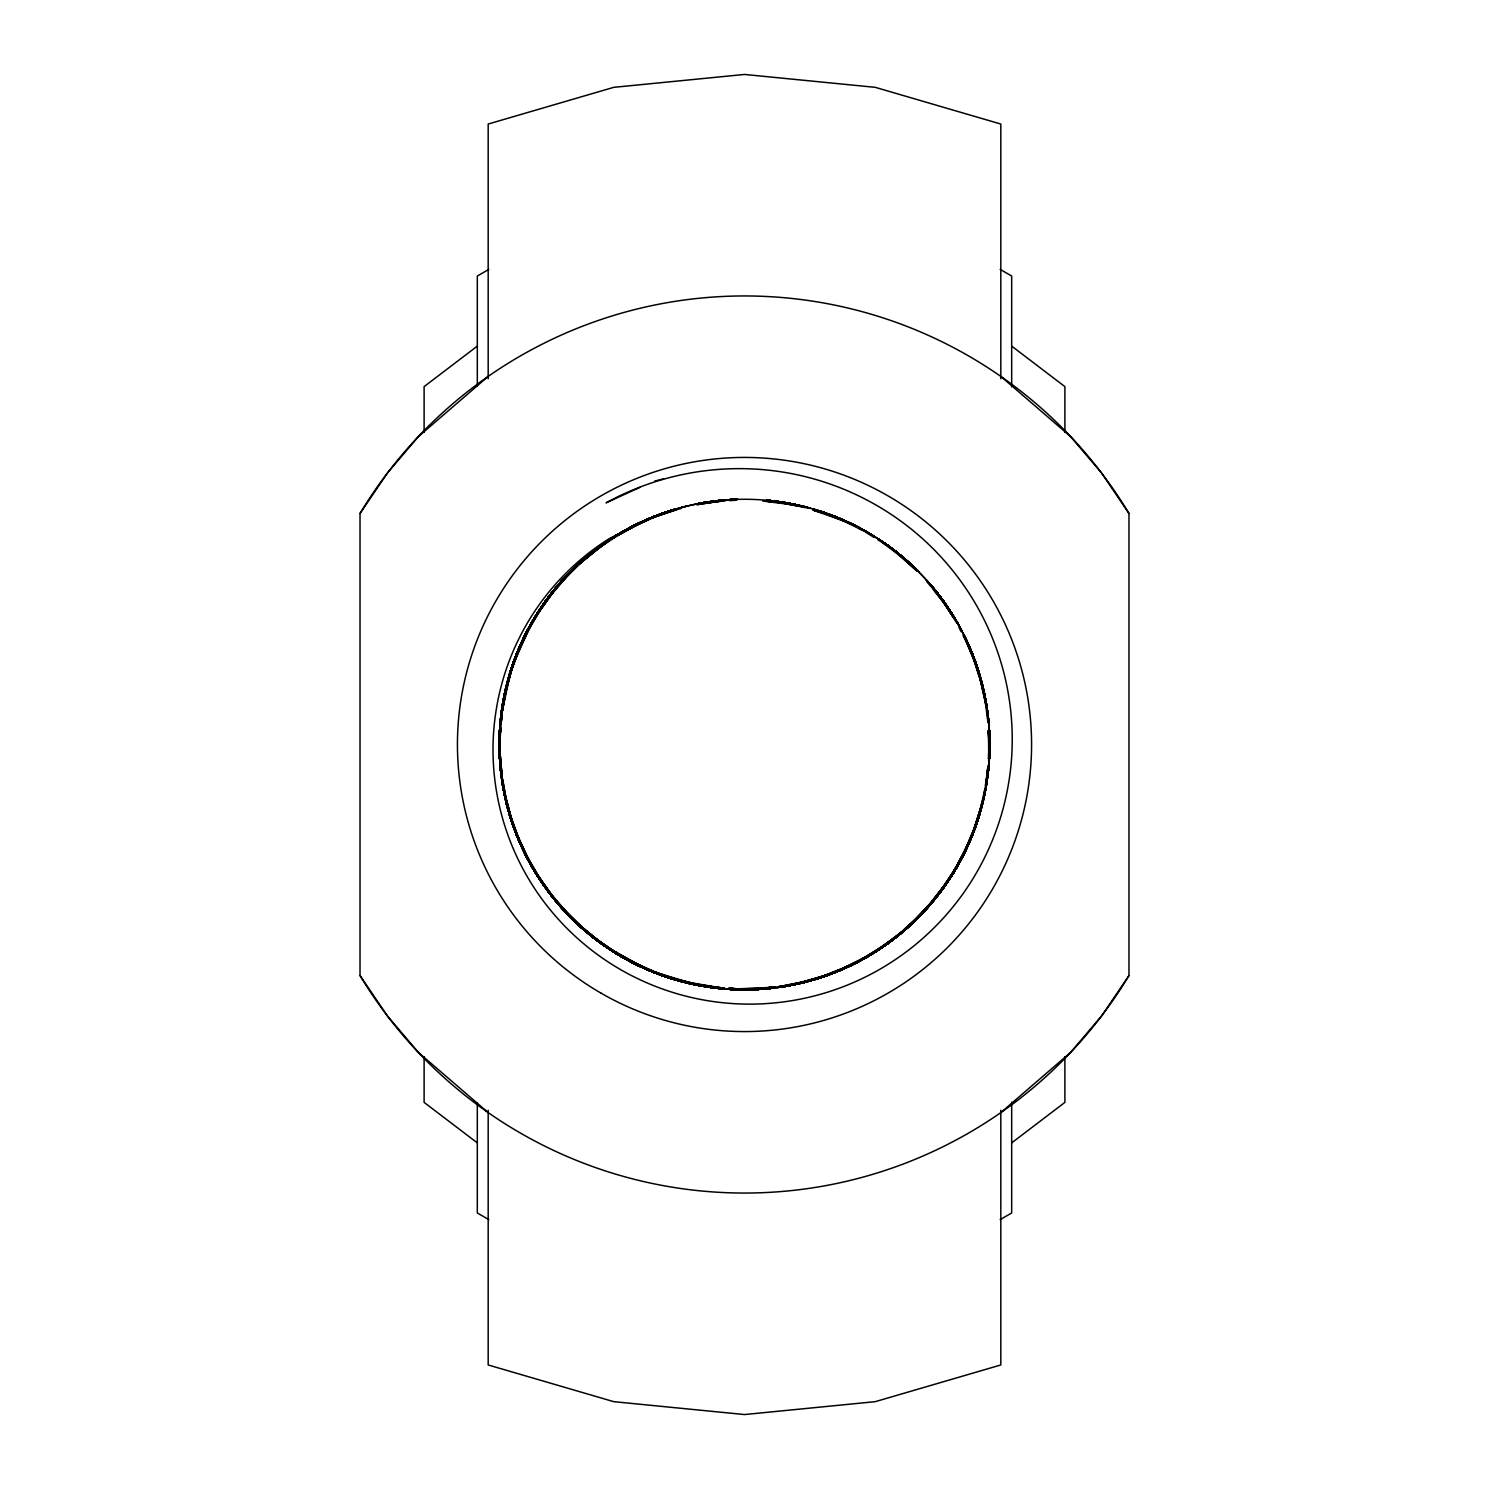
<?xml version="1.0" encoding="UTF-8"?>
<svg xmlns="http://www.w3.org/2000/svg" width="1489" height="1489" viewBox="0 0 1489 1489"><rect width="100%" height="100%" fill="white"/><g stroke="black" fill="none" stroke-linecap="round" stroke-linejoin="round"><path stroke-width="1.5" d="M500.211 763.634L500.267 729.368M500.211 763.448L500.285 728.921L500.174 763.094M987.635 774.969L987.933 768.231M988.361 759.018L989.385 736.329A245.499 245.35 5.4 0 1 989.18 760.749A245.499 245.35 2.4 0 0 989.329 730.578A245.499 245.35 0.9 0 1 989.478 755.612A245.499 245.35 21.5 0 1 989.217 760.153A245.499 245.35 -7.6 0 0 989.552 753.341M499.559 751.405L500.676 728.195L499.485 742.118M501.011 721.234L501.458 711.947M502.072 712.003L501.067 723.58L503.17 700.947M502.463 707.368L502.854 702.752A245.499 245.35 7.8 0 0 500.174 723.524A245.499 245.35 18 0 1 503.468 699.346M500.695 728.382L499.485 742.006L500.732 727.916M501.104 723.84L503.152 701.133A245.499 245.35 7.4 0 0 500.136 723.915M499.485 741.503L502.202 711.965M502.612 707.424L503.021 702.882M985.662 786.136L986.444 779.212M986.984 774.578L988.026 765.346M988.566 760.73L989.347 753.788M499.69 730.317L503.431 701.04M984.322 793.916L984.88 789.691M985.532 784.852L987.933 767.077M988.864 759.986L989.459 755.779A245.499 245.35 -0.5 0 0 989.329 730.596A245.499 245.35 3.8 0 1 989.18 760.916M984.229 794.344L984.825 789.896M985.457 785.299L986.369 778.598M987.002 773.982L987.914 767.3M988.845 760.414L988.398 730.913M506.316 688.904L501.067 718.052L507.637 681.757L501.123 717.605M986.5 781.799L978.459 817.312A245.499 245.35 24.9 0 0 986.872 781.706A245.499 245.35 26.3 0 1 963.234 855.356M504.045 698.248L513.482 662.27M505.813 689.965L512.384 665.881M503.747 698.937L513.947 661.507M531.443 623.091A245.499 245.35 28.5 0 0 503.617 698.639L514.096 661.116M503.822 698.509L514.133 661.023M973.75 830.992L984.862 793.06A245.499 245.35 17.4 0 1 983.466 799.5M971.182 837.544L983.652 798.7A245.499 245.35 11.4 0 1 971.237 837.916A245.499 245.35 20.1 0 0 983.633 798.774A245.499 245.35 31.1 0 1 970.698 839.2M971.014 837.953L983.596 798.942A245.499 245.35 30.5 0 1 971.089 838.27M509.592 675.41L522.304 641.201M509.647 675.243L522.453 640.903M962.062 857.645A245.499 245.35 25.3 0 0 977.901 819.732L964.611 851.15L977.957 819.527A245.499 245.35 24.9 0 1 965.226 851.317A245.499 245.35 15.4 0 0 977.287 821.574M512.979 663.703L522.807 640.791M514.431 660.167L529.823 626.366M531.331 624.021L514.617 659.124A245.499 245.35 29 0 1 529.861 625.901M532.597 621.081A245.499 245.35 39.1 0 0 514.729 658.864L531.424 623.854M955.715 868.72L973.099 833.226A245.499 245.35 10.7 0 1 951.732 875.606M970.474 839.722L950.187 878.026A245.499 245.35 21.5 0 0 970.419 839.852A245.499 245.35 31.1 0 1 949.238 879.459M950.056 878.231L970.381 839.964A245.499 245.35 29.9 0 1 950.112 878.119A245.499 245.35 40.7 0 0 970.437 839.815A245.499 245.35 41.8 0 1 950.056 878.231A245.499 245.35 40.1 0 0 967.608 846.273M573.563 568.686L545.123 601.724L522.993 639.302A245.499 245.35 30.4 0 1 531.089 623.723M524.37 636.864L545.309 601.482A245.499 245.35 33.4 0 0 523.067 639.135A245.499 245.35 44 0 1 573.656 568.593M940.062 891.855L959.921 861.256M939.968 891.985L959.791 861.517M488.187 1112.618L418.483 1052.5L387.494 1016.056L360.022 975.537L360.022 513.463L387.494 472.944L418.483 436.5L488.187 376.382M1000.813 376.382L1070.517 436.5L1101.506 472.944L1128.978 513.463L1128.978 975.537L1101.506 1016.056L1070.517 1052.5L1000.813 1112.618M530.791 624.245L554.355 589.663M537.231 614.417L557.128 586.592L533.36 619.796A245.499 245.35 39.1 0 1 557.668 585.68A245.499 245.35 48.4 0 0 536.803 614.138A245.499 245.35 53 0 1 549.311 596.084M932.859 900.957L950.596 876.463M536.952 614.25L556.309 588.062M927.684 906.764L944.566 885.211M924.65 910.598L944.361 885.471M896.304 937.084A245.499 245.35 60.7 0 0 923.236 912.385L944.249 885.639M578.886 564.35L605.446 542.759L573.395 568.854A245.499 245.35 43.2 0 0 523.123 639.023A245.499 245.35 32.8 0 1 545.086 601.779L565.801 577.658M876.332 951.266A245.499 245.35 66.3 0 0 907.825 927.424L929.583 904.232L907.49 927.721A245.499 245.35 65.6 0 1 876.649 951.062A245.499 245.35 56.1 0 0 930.457 904.344M932.747 900.845L937.381 895.913A245.499 245.35 45.3 0 1 934.478 899.561M559.194 584.656L580.207 562.935M903.544 930.681L920.165 914.451M923.496 911.212L930.141 904.716A245.499 245.35 45.3 0 1 907.639 927.591L876.835 950.503M585.438 557.872A245.499 245.35 58.6 0 0 558.487 584.73A245.499 245.35 58 0 1 584.265 558.878A245.499 245.35 59.7 0 0 558.431 584.768L584.805 559.082M894.461 938.07L923.236 912.385A245.499 245.35 41 0 0 944.826 885.936M895.82 936.804L900.938 932.263M904.344 929.229L923.087 912.534A245.499 245.35 61.2 0 1 855.189 963.327M604.869 542.908A245.499 245.35 44.4 0 0 573.191 569.04L605.037 543.02M477.318 346.118L424.104 386.619L424.104 432.331M1011.682 1142.882L1064.896 1102.381L1064.896 1056.669M878.715 949.126L907.974 927.293L937.586 895.671A245.499 245.35 47.3 0 1 929.229 905.777M587.206 556.849L617.228 534.886A245.499 245.35 66.8 0 0 604.422 543.224M867.678 956.329L896.397 936.562M620.522 532.932A245.499 245.35 68.3 0 0 589.514 554.466A245.499 245.35 68.8 0 1 593.069 551.619A245.499 245.35 58 0 0 589.495 554.485L593.497 551.749M597.07 549.348L619.945 533.862M855.877 962.75L891.055 941.104A245.499 245.35 51.6 0 0 945.068 885.583M855.71 962.843L888.765 942.556M488.82 269.397L477.318 276.023L477.318 386.209M1000.18 1219.603L1011.682 1212.977L1011.682 1102.102M636.659 524.966L608.74 540.507L636.92 524.854M611.197 539.111L645.146 520.312A245.499 245.35 64.5 0 0 611.03 538.776A245.499 245.35 64.3 0 1 646.058 519.903M836.52 971.591L870.953 954.375M836.185 971.74L870.879 954.412M623.482 531.796L652.647 517.334M656.388 515.659L609.541 538.441A248.105 248.049 36.1 0 0 511.043 656.295A251.194 251.138 3.3 0 0 493.157 758.292A253.484 253.428 -20.6 0 0 545.588 903.953A256.424 256.369 -55.4 0 0 624.71 971.945A258.77 258.714 -78.2 0 0 777.723 1002.6A261.729 261.673 66.1 0 0 877.71 970.474A263.925 263.869 44.2 0 0 984.676 857.459A266.81 266.754 11.9 0 0 1011.682 756.58A269.1 269.044 -15 0 0 976.3 605.092A271.817 271.761 -44.5 0 0 907.248 525.933A274.181 274.125 -71.7 0 0 760.972 469.482A276.805 276.768 76.3 0 0 606.06 502.854L639.823 487.424M831.979 973.21L865.76 957.632M631.634 527.385L665.025 512.514A245.499 245.35 68.8 0 0 631.41 526.92A245.499 245.35 79.1 0 1 665.006 512.532A245.499 245.35 79.9 0 0 625.268 530.214A245.499 245.35 59.7 0 1 664.894 512.551A245.499 245.35 78.1 0 0 631.392 526.938M815.935 978.887L852.024 964.686M815.711 978.962L851.82 964.779M646.784 519.791L675.113 510.076M675.355 510.001L647.287 519.587A245.499 245.35 83.9 0 1 676.304 508.959M681.459 508.345L654.732 516.311A245.499 245.35 89.3 0 1 676.08 509.015A245.499 245.35 88.3 0 0 667.165 511.788A245.499 245.35 79.1 0 1 676.769 508.81M792.893 984.899L834.398 972.652A245.499 245.35 76.5 0 1 803.818 982.442M792.613 984.955L834.212 972.726A245.499 245.35 86.8 0 1 790.789 985.309M791.813 984.75L823.268 976.356M654.713 481.077L663.573 478.844M667.109 512.011L676.118 509.778M698.118 504.362L704.911 502.686M780.255 986.463L811.524 980.19M780.013 986.481L811.356 980.227M696.908 504.697L719.727 501.179M697.336 504.622L719.969 501.142M704.074 503.263L722.537 501.067M729.461 500.23L734.077 499.69M752.075 989.403L761.121 988.417M765.681 987.914L774.727 986.909M779.287 986.407L786.062 985.662M751.796 989.422L760.823 988.435M765.402 987.933L774.429 986.946M779.008 986.444L788.035 985.457M747.943 989.515L759.52 988.454L727.953 989.161A245.499 245.35 -78.5 0 0 759.93 989.236A245.499 245.35 -88.7 0 1 726.409 989.05M764.155 988.045L775.732 987.002M782.674 986.369L787.309 985.96A245.499 245.35 79.5 0 1 782.898 986.704A245.499 245.35 62.6 0 0 831.011 973.955M711.5 501.867L725.199 500.974M729.703 500.676L734.449 500.378M745.821 989.72A245.499 245.35 -77.3 0 1 728.289 989.18A245.499 245.35 -82.6 0 0 746.957 989.701A245.499 245.35 -72.2 0 1 728.717 989.217L776.123 987.226M735.492 499.95L728.512 499.801A245.499 245.35 87.3 0 1 735.25 499.448M697.708 503.785A245.499 245.35 69.4 0 1 704.446 502.575A245.499 245.35 73.3 0 1 736.013 499.429A245.499 245.35 -76 0 0 728.456 499.801A245.499 245.35 -84.9 0 1 735.343 499.448A245.499 245.35 -81.6 0 0 728.828 499.783L735.827 499.95M713.399 987.226L724.473 987.97M747.497 989.515L729.331 988.287L743.309 989.534M729.033 988.268L747.199 989.515M712.803 987.151L724.194 987.933M728.735 988.249L746.957 989.515M775.173 502.147L766.072 501.123L786.657 503.45L779.678 502.649M703.962 985.718L722.407 987.933M729.331 988.752L733.947 989.31M762.703 501.03L794.14 504.994M687.322 982.759L720.974 988.082M687.062 982.703L720.862 988.063M681.943 981.158L722.016 988.063M780.794 502.631L798.681 506.26M780.925 502.649L805.754 507.712M666.793 976.877L699.942 985.122M673.326 978.496L699.644 985.067M666.141 976.672L699.346 985.011L665.639 976.486M793.283 504.175L804.246 507.433M812.975 510.038L823.938 513.296M828.275 514.58L834.864 516.534A245.499 245.35 -61.3 0 0 828.405 514.077A245.499 245.35 -60.7 0 1 835.776 516.906M813.106 510.076L824.068 513.333M828.405 514.617L834.994 516.59M654.657 972.671L690.282 983.28M698.992 985.457L649.204 970.456L603.678 945.254A245.499 245.35 -46.9 0 1 600.197 942.76M646.245 968.967L682.855 981.642M813.683 510.355L849.94 523.104A245.499 245.35 -47.1 0 1 862.019 529.265M818.578 511.118L854.909 525.543A245.499 245.35 -65.3 0 0 824.348 512.644A245.499 245.35 -59.5 0 0 813.385 509.164A245.499 245.35 -60.7 0 1 825.111 512.905M664.578 976.337L629.158 960.498L664.224 976.207A245.499 245.35 -53.7 0 1 634.742 963.774M663.387 975.909L625.231 958.748L592.454 936.655M619.256 955.119L652.573 971.647M838.921 518.581L861.48 529.935M611.942 950.801A245.517 245.387 -46.9 0 0 642.02 967.273A245.499 245.35 -48.5 0 1 606.284 947.06L642.094 967.106M612.016 950.243L641.759 966.938M1000.18 269.397L1011.682 276.023L1011.682 386.898M488.82 1219.603L477.318 1212.977L477.318 1102.791M858.65 527.869L864.606 531.554M866.282 532.615L874.192 537.51M877.914 539.818L891.502 548.231A245.499 245.35 -34.4 0 1 917.392 570.603A245.499 245.35 -39.1 0 0 912.422 565.801M591.04 935.52L624.729 958.488A245.499 245.35 -53.7 0 1 620.708 956.18M590.556 935.129L624.412 958.302M587.15 932.114L607.791 947.209M611.551 949.963L617.172 954.077M882.661 542.796L908.383 562.097A245.499 245.35 -59.5 0 0 885.136 543.615M1011.682 346.118L1064.896 386.619L1064.896 432.331M477.318 1142.882L424.104 1102.381L424.104 1056.669M576.355 922.51L599.267 941.29M577.862 923.701L604.199 945.385L577.751 923.608M917.094 571.199L891.502 548.231A245.499 245.35 -35.9 0 1 917.875 571.087M891.762 548.417L917.205 571.311M561.353 907.024L584.135 929.341M555.937 900.975L581.79 927.703M911.305 565.243L908.178 561.911A245.499 245.35 -60 0 0 883.033 542.164A245.499 245.35 -36.5 0 1 886.476 544.565M927.051 582.125L937.772 593.571A245.499 245.35 -49.7 0 0 930.513 584.693M547.431 889.826L568.258 914.283M547.338 889.696L569.543 915.809M933.584 589.756L947.618 607.735M932.3 588.099L947.711 607.884M535.407 871.921L558.059 903.786A245.499 245.35 -32.2 0 1 535.351 872.517A245.499 245.35 -22.7 0 0 558.04 903.767A245.499 245.35 -22.3 0 1 534.663 871.381M535.314 871.754L553.815 897.867M530.754 864.7L536.003 872.386M538.609 876.239L554.317 899.3M941.457 599.267L937.847 593.664A245.499 245.35 -39.7 0 0 927.721 581.529M944.026 603.25L953.853 618.419M938.107 593.999L956.627 622.737M526.157 854.984L543.541 884.689A245.499 245.35 -18 0 1 523.867 851.522A245.499 245.35 -16.5 0 0 543.373 884.782M524.854 852.713L543.317 884.373M959.028 627.651L961.149 631.69M514.319 829.075L532.913 868.459A245.499 245.35 -23.3 0 1 516.05 833.617A245.499 245.35 -22.7 0 0 532.913 868.441A245.499 245.35 -12.4 0 1 515.231 831.513M514.226 828.796L531.796 866.133M514.394 828.722L528.837 860.474M964.853 638.353L977.212 667.779M965.077 638.818L977.305 668.077A245.499 245.35 -9.5 0 0 965.486 638.204A245.499 245.35 -10.1 0 1 978.012 669.659M508.531 810.537L521.206 844.952M508.438 810.184L522.62 848.916A245.499 245.35 -17.1 0 1 508.307 810.425M972.038 654.025L981.735 684.456L972.094 654.211M504.213 791.608L512.011 820.458M504.157 791.348L513.649 826.656M504.008 790.622L513.426 826.6M978.589 672.097L986.574 707.722M978.738 672.6L986.63 708.019M501.011 770.371L501.812 774.894M502.612 779.361L506.204 799.612M507.004 804.06L507.805 808.601A245.499 245.35 -8 0 1 506.576 803.892M500.955 769.869L501.793 774.708M502.538 778.859L507.749 808.397A245.499 245.35 -6.8 0 1 506.595 803.967M984.452 695.698L987.989 722.63M988.901 729.629L989.496 733.947M499.485 746.547L502.072 776.048M502.463 780.59L503.059 787.402A245.499 245.35 -11.7 0 1 501.942 780.571A245.499 245.35 -2.5 0 0 503.077 787.513A245.499 245.35 -2.8 0 1 501.942 780.478A245.499 245.35 -1.7 0 0 503.04 787.327L502.593 782.395M499.485 746.026L502.035 775.862M499.485 746.734L501.849 774.541M502.444 781.483L502.835 786.118A245.499 245.35 -13.5 0 1 499.764 729.014A245.499 245.35 3.7 0 0 499.988 763.206A245.499 245.35 2.4 0 1 499.857 727.73A245.499 245.35 6.5 0 0 499.355 738.749M987.375 712.021L987.896 721.309M988.435 730.596L989.496 749.172M987.579 712.17L987.97 721.29M988.38 730.392L989.478 755.463M988.882 724.231A245.499 245.35 5.4 0 0 984.378 693.576A245.499 245.35 -4.4 0 1 988.77 722.872A245.499 245.35 0.7 0 0 987.635 712.654L987.914 719.28M988.398 730.82L989.459 755.761M987.654 712.691L987.933 719.522M1000.813 378.764L1000.813 124.034L875.216 87.33L744.5 74.45L613.784 87.33L488.187 124.034L488.187 378.764M1000.813 1110.236L1000.813 1364.966L875.216 1401.67L744.5 1414.55L613.784 1401.67L488.187 1364.966L488.187 1110.236M1128.978 975.537A448.561 448.561 0 0 1 360.022 975.537M360.022 513.463A448.561 448.561 0 0 1 1128.978 513.463M560.46 582.441A245.22 245.22 0 0 1 605.018 542.815A245.499 245.35 53.7 0 0 545.011 601.91A245.499 245.35 52.8 0 1 605.055 542.796A245.499 245.35 54.3 0 0 545.086 601.798M610.695 538.999A245.22 245.22 0 0 1 973.341 656.407A245.48 245.35 -2 0 1 980.823 809.942A245.499 245.35 19.7 0 1 932.803 901.59M937.121 896.248A245.499 245.35 55.8 0 1 802.31 982.814M811.3 980.451A245.499 245.35 82.6 0 1 699.625 985.588A245.499 245.35 -82.8 0 1 672.879 979.036A245.499 245.35 -62.7 0 0 699.402 985.532A245.499 245.35 -72.2 0 1 660.762 974.979M603.659 945.254A245.499 245.35 -38.9 0 1 511.881 822.114M512.923 825.167A245.499 245.35 -12.4 0 1 500.676 718.368M647.827 519.14A245.499 245.35 47.2 0 0 532.69 620.932L511.416 668.319L500.583 719.224A245.499 245.35 6.5 0 1 501.663 710.383M634.295 525.449A245.499 245.35 84.6 0 1 674.833 509.387A245.499 245.35 85.2 0 0 647.008 519.493A245.499 245.35 73.3 0 1 682.353 507.284M933.305 588.025A245.499 245.35 -47.1 0 1 953.128 615.627M865.984 531.48A245.499 245.35 -47.1 0 1 871.865 534.942M875.718 537.343A245.499 245.35 -47.1 0 1 918.08 571.292M981.605 681.943A245.499 245.35 -21.7 0 1 988.696 722.072M979.148 673.289A245.499 245.35 -21.7 0 0 964.09 635.356A245.499 245.35 -24.2 0 1 968.967 645.742M989.347 731.043A245.499 245.35 10.7 0 1 987.654 776.216A245.499 245.35 15.4 0 0 988.845 765.272M973.936 831.048A245.499 245.35 10.7 0 0 985.532 789.579A245.499 245.35 21.5 0 1 984.638 794.121M914.618 921.114A245.499 245.35 38.5 0 1 879.348 949.312M948.046 881.265A245.499 245.35 38.5 0 1 922.547 913.129M915.326 920.425A245.499 245.35 62.6 0 1 833.114 973.155M670.999 978.441A245.499 245.35 -55.9 0 1 631.262 962.006M627.278 959.884A245.499 245.35 -55.9 0 1 587.913 933.212A245.499 245.35 -40.8 0 0 594.725 938.666M558.598 904.437A245.499 245.35 -52.3 0 0 584.433 930.271A245.499 245.35 -55.9 0 1 551.6 895.913M547.505 890.534A245.499 245.35 -31.4 0 1 526.008 855.821M521.113 845.64A245.499 245.35 -31.4 0 1 506.856 804.991M510.485 817.74A245.499 245.35 0 0 1 503.077 701.524M503.896 697.094A245.499 245.35 0 0 1 517.576 651.531M520.145 645.537A245.499 245.35 29.5 0 1 543.429 604.143M547.375 598.652A245.499 245.35 29.5 0 1 571.069 571.143M579.24 563.345A245.499 245.35 53.2 0 1 617.321 534.83M623.147 531.405A245.499 245.35 53.2 0 1 664.355 512.756M686.001 506.353A245.499 245.35 87.3 0 1 717.214 500.807M809.346 508.01A245.499 245.35 87.3 0 0 780.459 501.942A245.499 245.35 -77.1 0 1 798.793 505.367A245.499 245.35 -81.2 0 0 767.04 500.323M798.886 505.385A245.499 245.35 -84.9 0 0 780.887 501.998A245.499 245.35 -65.7 0 1 807.485 507.507M849.326 522.807A245.499 245.35 -56.1 0 0 818.615 510.746A245.499 245.35 -65.7 0 1 859.693 528.018M946.688 605.725A245.499 245.35 -42.5 0 1 970.53 649.427M945.403 603.883A245.499 245.35 -42.5 0 0 911.194 564.647A245.499 245.35 -65.7 0 0 882.847 542.033A245.499 245.35 -49.7 0 1 911.491 564.927M988.901 764.602A245.499 245.35 -7.6 0 1 984.732 793.749M971.405 651.493A245.499 245.35 -7.6 0 1 985.085 697.038M989.682 748.855A245.499 245.35 -7.6 0 0 986.295 703.701A245.499 245.35 -6 0 1 987.002 708.094M963.141 855.542A245.555 245.406 20.2 0 1 940.341 892.097M982.219 804.711A245.555 245.406 20.2 0 1 965.151 851.503A245.499 245.35 16.2 0 0 986.853 781.911A245.499 245.35 9.5 0 1 986.127 786.341M856.045 526.12A245.499 245.35 -66.3 0 1 859.935 528.148M799.463 505.516A245.499 245.35 -66.3 0 0 781.483 502.091A245.499 245.35 -75.3 0 1 808.118 507.675M823.603 512.384A245.499 245.35 -66.3 0 1 849.028 522.676M787.774 503.133A245.499 245.35 -81.6 0 0 781.278 502.054A245.499 245.35 -65.3 0 1 806.312 507.191M770.409 500.658A245.499 245.35 -81.6 0 1 774.764 501.16M694.935 504.343A245.499 245.35 84.6 0 1 720.453 500.453M726.632 499.932A245.499 245.35 84.6 0 1 733.444 499.522M583.483 559.548A245.499 245.35 60.4 0 1 598.876 547.207M604.218 543.373A245.499 245.35 60.4 0 1 617.06 534.998M620.839 532.746A245.499 245.35 60.4 0 1 624.636 530.568M527.478 630.35A245.499 245.35 45 0 1 548.883 596.642M551.451 593.292A245.499 245.35 45 0 1 576.559 565.801M499.466 735.063A245.499 245.35 20.1 0 1 499.839 728.102M500.397 721.141A245.499 245.35 20.1 0 1 502.873 702.659M503.71 698.08A245.499 245.35 20.1 0 1 504.641 693.52M516.776 653.503A245.499 245.35 20.1 0 0 506.744 684.475A245.499 245.35 30.4 0 1 509.015 676.118M518.544 649.223A245.499 245.35 20.1 0 1 534.365 618.084M502.314 706.047A245.499 245.35 30.4 0 1 504.287 695.27M509.629 674.033A245.499 245.35 30.4 0 1 519.382 647.268M499.969 762.833A245.499 245.35 6.5 0 1 499.28 745.319M512.83 824.887A245.499 245.35 -8.7 0 1 507.116 806.014M505.534 799.519A245.499 245.35 -6.8 0 1 501.756 779.287A245.499 245.35 -16.5 0 0 505.571 799.723A245.499 245.35 -8 0 1 501.756 779.212A245.499 245.35 3.7 0 0 507.693 808.173A245.499 245.35 2.4 0 1 501.57 777.872A245.499 245.35 -7.3 0 0 505.553 799.612A245.499 245.35 -8.7 0 1 502.221 782.414M544.434 886.309A245.499 245.35 -19.3 0 1 526.324 856.454M522.248 848.116A245.499 245.35 -19.3 0 1 511.174 819.955M535.24 872.331A245.499 245.35 -23.3 0 0 571.85 918.639A245.499 245.35 -46.9 0 0 594.949 938.833M624.152 958.153A245.499 245.35 -46.9 0 1 609.206 949.014M606.432 947.153A245.499 245.35 -58.8 0 0 683.042 981.884A245.499 245.35 -68.6 0 1 643.192 967.813A245.499 245.35 -58.3 0 0 684.791 982.331L643.862 968.111A245.499 245.35 -67.2 0 0 684.679 982.312A245.499 245.35 -57.1 0 1 643.62 967.999M645.779 968.967A245.499 245.35 -68.3 0 0 682.911 981.865A245.499 245.35 -63.1 0 1 653.801 972.336A245.499 245.35 -66.6 0 0 683.86 982.107M649.744 970.679A245.499 245.35 -63.1 0 1 631.857 962.322M686.894 982.87A245.499 245.35 -87.5 0 0 720.676 988.566A245.499 245.35 -77.7 0 1 685.312 982.479M764.769 988.882A245.499 245.35 -82.6 0 0 774.261 987.896A245.499 245.35 -77.3 0 1 769.869 988.398M729.405 989.254A245.499 245.35 86 0 0 760.972 989.161A245.499 245.35 -77.3 0 1 752.373 989.589M700.035 985.662A245.499 245.35 -77.3 0 1 687.173 982.926A245.499 245.35 -67.8 0 0 721.141 988.603A245.499 245.35 -68.6 0 1 686.299 982.721M771.116 988.268A245.499 245.35 82 0 0 775.732 987.728A245.499 245.35 80.2 0 1 768.827 988.51M785.969 986.183A245.499 245.35 -83.8 0 1 779.194 987.244A245.499 245.35 82 0 0 851.987 964.909A245.499 245.35 48.9 0 0 875.774 951.62A245.499 245.35 67.2 0 0 907.732 927.498M845.678 967.869A245.499 245.35 79.5 0 1 814.911 979.39M899.542 934.478A245.499 245.35 63.7 0 1 896.117 937.232M892.656 939.913A245.499 245.35 63.7 0 1 883.759 946.334M880.129 948.791A245.499 245.35 63.7 0 1 876.463 951.173M855.542 963.141A245.499 245.35 63.7 0 0 870.897 954.635A245.499 245.35 75.7 0 1 835.999 972.001A245.499 245.35 66.3 0 0 871.139 954.486A245.499 245.35 67.2 0 1 835.124 972.354A245.499 245.35 85.4 0 1 767.561 988.64M918.155 917.633A245.499 245.35 48.9 0 0 941.811 890.106A245.499 245.35 48.5 0 1 929.415 905.554M918.992 916.796A245.499 245.35 48.5 0 1 904.567 930.271M961.522 858.65A245.499 245.35 42.8 0 1 945.813 884.522M941.755 890.18A245.499 245.35 42.8 0 1 923.887 911.677M957.799 865.481A245.629 245.48 31.8 0 0 959.996 861.517A245.499 245.35 26.3 0 1 940.21 892.246A245.499 245.35 47.3 0 0 945.422 885.08M987.188 779.659A245.499 245.35 23.9 0 1 953.258 873.168M985.346 790.64A245.499 245.35 9.5 0 1 984.471 794.94M989.087 761.977A245.499 245.35 20.7 0 0 989.441 755.965A245.499 245.35 20.1 0 1 989.199 760.358A245.499 245.35 9.5 0 0 989.273 729.573A245.499 245.35 -4.4 0 1 989.515 734.263M988.268 771.134A245.499 245.35 9.5 0 1 987.747 775.49A245.499 245.35 -8 0 0 989.645 750.53M988.398 719.057A245.499 245.35 3.8 0 0 983.41 689.202A245.499 245.35 2.4 0 1 988.138 716.712M984.061 692.087A245.499 245.35 -4.4 0 0 972.466 654.136A245.499 245.35 -14.9 0 1 982.386 684.94M955.175 619.015A245.499 245.35 -15.5 0 1 960.349 628.116M962.918 633.048A245.499 245.35 -15.5 0 1 982.237 684.4A245.499 245.35 -6 0 0 975.221 661.414M966.752 640.884A245.499 245.35 -27.2 0 1 975.853 663.219M935.557 590.779A245.499 245.35 -27.2 0 1 944.808 603.045M941.811 598.894A245.499 245.35 -37.7 0 0 931.705 586.108A245.499 245.35 -35 0 1 948.512 608.443M890.664 547.617A245.499 245.35 -35 0 1 917.54 570.752M889.789 546.947A245.499 245.35 -44.3 0 1 898.481 553.647M903.525 557.835A245.499 245.35 -44.3 0 1 910.095 563.642M851.41 523.812A245.499 245.35 -54.4 0 0 827.791 513.854A245.499 245.35 -59.2 0 1 859.618 527.981A245.499 245.35 -57.2 0 0 855.542 525.859M892.972 549.329A245.499 245.35 -54.4 0 0 885.471 543.857A245.499 245.35 -37.7 0 1 915.865 569.096M867.622 532.429A245.499 245.35 -60 0 0 863.639 530.177A245.499 245.35 -59.2 0 1 867.771 532.522M771.228 500.751A245.499 245.35 -77.1 0 1 775.843 501.29A245.499 245.35 -73.7 0 0 766.649 500.285A245.499 245.35 -70.8 0 1 788.891 503.338M782.767 502.296A245.499 245.35 -73.7 0 1 810.09 508.214M712.338 501.402A245.499 245.35 -81.2 0 1 727.06 499.895M702.994 502.817A245.499 245.35 82.4 0 1 707.331 502.109A245.48 245.35 76.4 0 0 698.248 503.673A245.499 245.35 79.1 0 1 704.855 502.5A245.499 245.35 88.3 0 0 698.118 503.71M711.668 501.495A245.499 245.35 82.4 0 1 716.023 500.937M621.062 532.615A245.499 245.35 66.8 0 1 624.877 530.438M628.712 528.334A245.499 245.35 66.8 0 1 656.593 515.566A245.499 245.35 82.4 0 1 675.28 509.257A245.499 245.35 64.3 0 0 647.119 519.438M558.952 584.172A245.499 245.35 53 0 1 567.812 574.456M580.412 562.284A245.499 245.35 53 0 1 599.099 547.04M500.49 720.118A245.499 245.35 13.1 0 1 505.683 688.811A245.499 245.35 23.4 0 0 500.713 718.126M508.363 678.333A245.499 245.35 13.1 0 0 506.688 684.679A245.499 245.35 22.5 0 1 507.861 680.212M509.592 674.126A245.499 245.35 13.1 0 1 516.013 655.476M516.553 834.901A245.499 245.35 -0.7 0 1 512.737 824.608M510.671 818.373A245.499 245.35 -0.7 0 1 508.196 809.979M507.619 807.857A245.499 245.35 -0.7 0 1 503.691 790.771A245.499 245.35 -13.5 0 0 504.585 795.256M502.891 786.453A245.499 245.35 -0.7 0 1 502.184 782.134M501.272 775.639A245.499 245.35 -0.7 0 1 500.751 771.283M499.95 762.554A245.499 245.35 -0.7 0 1 499.318 749.414M548.641 892.041A245.499 245.35 -25.2 0 1 535.091 872.089A245.499 245.35 -21.4 0 0 553.499 898.276A245.499 245.35 -21.7 0 1 535.109 872.126A245.499 245.35 -33.4 0 0 583.818 929.732M519.047 840.969A245.499 245.35 -25.2 0 0 532.857 868.348A245.499 245.35 -11.7 0 1 515.976 833.412M584.526 930.346A245.499 245.35 -40.8 0 1 552.661 897.253M689.016 983.354A245.499 245.35 -54.3 0 1 661.712 975.314M655.551 973.024A245.499 245.35 -54.3 0 1 631.597 962.192M622.011 956.943A245.499 245.35 -54.3 0 1 608.964 948.865M603.529 945.143A245.499 245.35 -54.3 0 1 599.974 942.611A245.499 245.35 -55.9 0 0 627.502 960.014A245.499 245.35 -63.3 0 0 664.299 976.226A245.499 245.35 -52.3 0 1 629.568 961.112M686.615 982.796A245.499 245.35 -78.9 0 0 721.272 988.622A245.499 245.35 -78.5 0 1 687.341 982.963M759.52 989.254A245.499 245.35 80.2 0 1 738.563 989.645M851.28 965.244A245.499 245.35 80.2 0 1 821.072 977.454M818.876 978.161A245.499 245.35 80.2 0 1 782.637 986.742M750.288 989.645A245.499 245.35 -82.8 0 0 760.879 989.161A245.499 245.35 85.4 0 1 754.272 989.534M901.013 933.268A245.499 245.35 71.6 0 1 895.894 937.4M892.414 940.08A245.499 245.35 71.6 0 1 855.821 962.992M852.713 964.556A245.499 245.35 71.6 0 1 815.6 979.185A245.499 245.35 82.6 0 0 851.801 965.002A245.499 245.35 81.6 0 1 814.502 979.52A245.499 245.35 81 0 0 852.099 964.853M921.803 913.892A245.499 245.35 60.3 0 1 894.684 938.349M891.464 940.806A245.499 245.35 60.3 0 1 858.204 961.764M922.287 913.39A245.499 245.35 62 0 1 895.205 937.94A245.499 245.35 51.1 0 0 944.938 885.787A245.499 245.35 40.1 0 1 924.781 910.728A245.499 245.35 47.3 0 1 904.363 930.439M948.828 880.092A245.499 245.35 40.7 0 1 923.403 912.217M974.737 828.889A245.499 245.35 32.1 0 1 968.111 845.138A245.629 245.48 31.8 0 0 969.916 841.062M961.391 858.892A245.499 245.35 32.1 0 1 950.317 877.821M988.622 767.747A245.499 245.35 21.2 0 1 987.858 774.689M987.226 779.305A245.499 245.35 21.2 0 1 983.373 799.909M969.562 841.862A245.499 245.35 21.2 0 0 982.293 804.414A245.629 245.48 31.8 0 1 972.503 834.771M989.273 729.871A245.499 245.35 17.4 0 1 989.329 758.348M988.473 769.255A245.499 245.35 17.4 0 1 987.71 775.806M980.767 810.146A245.499 245.35 17.4 0 1 976.914 822.691M986.016 702.026A245.499 245.35 5.4 0 1 988.733 722.481A245.499 245.35 10.5 0 0 987.616 712.487A245.499 245.35 -6 0 1 988.38 718.964A245.499 245.35 -8 0 0 981.921 683.116M947.172 606.47A245.499 245.35 -18.4 0 1 960.479 628.377M966.733 640.847A245.499 245.35 -18.4 0 1 980.506 677.904M948.679 608.685A245.499 245.35 -22.2 0 1 951.062 612.351M965.002 637.199A245.499 245.35 -22.2 0 1 973.694 657.319M890.031 547.133A245.499 245.35 -36.5 0 1 898.686 553.834M902.073 556.607A245.499 245.35 -36.5 0 1 907.043 560.906M934.366 589.309A245.499 245.35 -36.5 0 1 944.975 603.268M845.063 520.852A245.499 245.35 -57.2 0 0 827.791 513.854A245.499 245.35 -55.4 0 1 856.119 526.157M869.837 533.732A245.499 245.35 -57.2 0 0 863.769 530.233A245.499 245.35 -55.1 0 0 857.887 527.069M729.424 499.746A245.499 245.35 -77.1 0 1 734.058 499.504A245.499 245.35 -78.5 0 0 729.331 499.746A245.499 245.35 -80.5 0 1 736.441 499.411A245.499 245.35 -80 0 0 727.805 499.857A245.499 245.35 89.3 0 1 734.598 499.485A245.499 245.35 88.3 0 0 727.693 499.857A245.499 245.35 89 0 1 736.069 499.429A245.499 245.35 -81.2 0 0 729.089 499.764A245.499 245.35 -75.3 0 1 738.004 499.373M769.366 500.546A245.499 245.35 -75.3 0 1 775.899 501.309M721.495 500.36A245.499 245.35 -85.8 0 0 697.28 503.878A245.499 245.35 89.3 0 1 707.629 502.072M710.737 501.625A245.499 245.35 89.3 0 1 723.17 500.211A245.499 245.35 88.3 0 0 711.612 501.495A245.499 245.35 -80.5 0 1 727.283 499.895M786.769 502.947A245.499 245.35 89.3 0 0 766.351 500.248A245.499 245.35 -80.5 0 1 788.742 503.301A245.499 245.35 -80 0 0 766.574 500.285A245.499 245.35 -70.3 0 1 788.816 503.319M599.322 546.872A245.499 245.35 66.6 0 0 595.823 549.497A245.499 245.35 49.1 0 1 618.605 534.067M602.877 544.323A245.499 245.35 66.6 0 1 617.544 534.7M623.202 531.387A245.499 245.35 66.6 0 1 636.752 524.221M640.717 522.323A245.499 245.35 66.6 0 1 652.778 517.074M575.126 567.16A245.499 245.35 64.3 0 1 609.317 539.911M565.001 577.416A245.499 245.35 50.8 0 0 559.138 583.949A245.499 245.35 42.7 0 1 565.243 577.155M577.378 565.038A245.499 245.35 50.8 0 1 583.911 559.175A245.499 245.35 47.8 0 0 559.734 583.279M517.074 652.815A245.499 245.35 35.6 0 1 519.605 646.766M587.541 556.086A245.499 245.35 43.5 0 0 524.165 636.864A245.499 245.35 35.6 0 1 531.368 623.24M534.681 617.581A245.499 245.35 35.6 0 1 544.285 602.896M546.854 599.36A245.499 245.35 35.6 0 1 549.478 595.842M502.109 707.368A245.499 245.35 25.7 0 1 509.164 675.559M511.211 668.915A245.499 245.35 25.7 0 1 522.304 640.754M509.312 813.925A245.499 245.35 -3.5 0 1 503.636 790.491M501.235 775.36A245.499 245.35 -3.5 0 1 500.49 768.827M499.932 762.275A245.499 245.35 -3.5 0 1 499.373 751.331M534.272 870.73A245.499 245.35 -13.5 0 1 517.669 837.674M520.908 845.212A245.499 245.35 -18 0 1 508.438 810.854M586.945 932.412A245.499 245.35 -32.8 0 1 535.463 872.722M603.324 944.994A245.499 245.35 -40.2 0 1 589.346 934.403A245.499 245.35 -45 0 0 621.043 956.385M584.302 930.16A245.499 245.35 -40.2 0 1 571.478 918.266M560.944 907.099A245.499 245.35 -40.2 0 1 556.644 902.129M553.871 898.742A245.499 245.35 -40.2 0 1 547.17 890.087A245.499 245.35 -27 0 0 567.942 914.674A245.499 245.35 -27.3 0 1 547.245 890.18M539.632 879.292A245.499 245.35 -40.2 0 0 544.602 886.532A245.499 245.35 -36.3 0 1 540.637 880.781M657.356 973.713A245.499 245.35 -56.6 0 1 637.236 965.021M627.52 960.014A245.499 245.35 -56.6 0 1 608.74 948.698M711.761 987.523A245.499 245.35 -72.2 0 0 724.138 988.864A245.499 245.35 -84.1 0 1 712.933 987.672M707.405 986.891A245.499 245.35 -72.2 0 1 703.069 986.202M657.542 973.787A245.499 245.35 -72.2 0 1 628.432 960.517A245.499 245.35 -53.4 0 0 664.262 976.226M834.249 972.708A245.499 245.35 86 0 1 792.632 984.955A245.499 245.35 76.5 0 0 799.37 983.503M786.192 986.146A245.499 245.35 86 0 1 779.175 987.263M775.341 987.765A245.499 245.35 86 0 1 765.532 988.808A245.499 245.35 -84.1 0 0 774.466 987.877A245.499 245.35 -82.8 0 1 763.969 988.938M881.525 947.86A245.499 245.35 69.3 0 1 858.967 961.373M845.194 968.092A245.499 245.35 69.3 0 1 828.964 974.718M895.708 937.549A245.462 245.331 54.5 0 0 929.955 904.94A245.499 245.35 46.1 0 1 906.503 928.578M892.227 940.229A245.462 245.331 54.5 0 1 883.331 946.632A245.499 245.35 48.9 0 0 908.29 927.014M977.826 819.955A245.517 245.387 37.2 0 1 961.968 857.813M989.478 733.816A245.499 245.35 15.4 0 1 989.143 761.214A245.499 245.35 5.4 0 0 989.087 727.004M978.31 818.41A245.499 245.35 15.4 0 0 986.891 781.613A245.499 245.35 25.6 0 1 978.403 818.112M989.589 736.385A245.499 245.35 16.2 0 1 989.143 761.158A245.499 245.35 4.6 0 0 989.254 729.349A245.499 245.35 -4.9 0 1 989.571 735.957M972.317 653.783A245.499 245.35 -4.9 0 1 982.703 686.28M984.49 694.097A245.499 245.35 -4.9 0 1 988.919 724.585M955.491 619.517A245.462 245.331 -18.8 0 0 937.94 593.795A245.499 245.35 -40.2 0 0 926.474 580.114M978.254 670.385A245.462 245.331 -18.8 0 0 965.579 638.39A245.499 245.35 -19.9 0 1 977.696 668.635M948.251 608.033A245.499 245.35 -25.3 0 0 932.914 587.541A245.499 245.35 -44.6 0 1 947.953 607.605M956.515 621.285A245.499 245.35 -25.3 0 1 962.155 631.541M969.972 648.069A245.499 245.35 -25.3 0 0 964.053 635.3A245.499 245.35 -14.3 0 1 968.93 645.686M885.378 543.783A245.499 245.35 -39.1 0 1 907.285 561.111A245.499 245.35 -50.5 0 1 917.298 570.51A245.499 245.35 -46.2 0 0 878.287 538.999A245.499 245.35 -56.1 0 1 892.227 548.771A245.499 245.35 -45.7 0 1 918.043 571.255A245.499 245.35 -45.1 0 0 878.101 538.869M938.963 595.097A245.499 245.35 -39.1 0 0 933.156 587.839A245.499 245.35 -35.9 0 1 948.27 608.089M865.463 531.201A245.499 245.35 -45.7 0 0 859.041 527.683A245.499 245.35 -45.1 0 1 865.053 530.959A245.499 245.35 -50.5 0 0 838.623 518.06M871.4 534.663A245.499 245.35 -45.7 0 1 875.29 537.082M878.752 539.297A245.499 245.35 -45.7 0 1 886.309 544.434M768.864 500.49A245.499 245.35 -78.5 0 1 794.214 504.362M728.996 499.764A245.499 245.35 -85.8 0 1 737.427 499.392M643.918 520.871A245.499 245.35 81.5 0 1 674.461 509.499M715.446 501.011A245.499 245.35 81.5 0 0 697.038 503.915A245.499 245.35 85.2 0 1 719.69 500.546A245.499 245.35 -86.4 0 0 696.945 503.933A245.499 245.35 75 0 1 719.578 500.546M676.49 508.903A245.499 245.35 74.1 0 0 608.685 540.321A245.499 245.35 63.8 0 1 645.016 520.368M573.097 569.133A245.499 245.35 61.8 0 1 599.751 546.556M601.63 545.197A245.499 245.35 61.8 0 1 635.505 524.835M524.24 636.715A245.499 245.35 42 0 1 541.773 606.526M547.152 598.95A245.499 245.35 42 0 1 565.001 577.434M509.294 675.168A245.499 245.35 33.9 0 1 522.192 640.996A245.499 245.35 22.6 0 0 509.257 675.28A245.499 245.35 24.2 0 1 522.211 640.959M524.147 636.901A245.499 245.35 33.9 0 1 545.216 601.612M500.862 716.786A245.499 245.35 22.5 0 1 505.59 689.221M508.475 677.979A245.499 245.35 22.5 0 1 521.262 643.006M507.823 808.676A245.499 245.35 3.1 0 1 506.167 802.236M505.609 799.835A245.499 245.35 3.1 0 1 501.514 777.5M500.453 768.436A245.499 245.35 3.1 0 0 501.197 775.062A245.499 245.35 -16.5 0 1 500.658 770.427A245.499 245.35 -6.8 0 0 501.16 774.764A245.499 245.35 -7.3 0 1 500.472 768.696A245.499 245.35 2.4 0 0 501.123 774.559A245.499 245.35 3.7 0 1 500.62 769.999A245.499 245.35 -8 0 0 501.16 774.857M499.876 727.358A245.499 245.35 3.1 0 0 500.043 763.727A245.499 245.35 13.1 0 1 499.746 729.461A245.499 245.35 12.2 0 0 500.025 763.634A245.499 245.35 12.9 0 1 499.839 727.953M522.807 849.288A245.499 245.35 -17.9 0 1 508.345 810.537A245.499 245.35 -8 0 0 520.834 845.026A245.499 245.35 -16.5 0 1 506.465 803.409A245.499 245.35 -13.5 0 0 516.72 835.292A245.499 245.35 -8.7 0 1 514.301 829.019A245.499 245.35 -21.7 0 0 531.647 866.244A245.499 245.35 -21.4 0 1 514.282 828.964M594.409 938.405A245.499 245.35 -36.3 0 1 570.008 916.796M563.605 910.058A245.499 245.35 -36.3 0 1 547.319 890.273M668.04 977.491A245.499 245.35 -55.9 0 1 635.747 964.276M755.146 989.478A245.499 245.35 -74.2 0 1 729.554 989.254M713.343 987.728A245.499 245.35 -74.2 0 0 726.055 989.031A245.499 245.35 -77.7 0 0 759.446 989.254A245.499 245.35 -87.5 0 1 728.549 989.199M701.17 985.867A245.499 245.35 -74.2 0 1 674.387 979.483M905.74 929.248A245.536 245.387 66.3 0 1 875.904 951.527M873.95 952.774A245.536 245.387 66.3 0 1 836.65 971.759M815.935 979.092A245.499 245.35 62 0 0 852.062 964.872A245.499 245.35 79.1 0 1 828.982 974.699M854.742 963.551A245.499 245.35 62 0 0 890.999 941.141A245.499 245.35 71.3 0 1 854.202 963.811M967.552 846.385A245.499 245.35 41 0 1 953.593 872.628M977.994 819.397A245.499 245.35 25.6 0 1 961.82 858.092M987.933 774.019A245.499 245.35 20.1 0 0 988.659 767.189A245.499 245.35 20.7 0 1 984.266 795.889M983.615 798.886A245.499 245.35 20.7 0 1 970.605 839.424M988.752 766.295A245.499 245.35 5.4 0 1 987.598 776.662M989.254 729.461A245.499 245.35 5.4 0 1 989.552 735.622M978.924 672.581A245.499 245.35 0.7 0 1 987.17 709.304M989.403 757.138A245.499 245.35 0.7 0 0 989.347 730.838A245.499 245.35 10.5 0 1 989.05 762.498M960.051 627.595A245.499 245.35 -14.9 0 1 962.21 631.634M964.183 635.542A245.499 245.35 -14.9 0 1 969.916 647.976M957.371 622.774A245.499 245.35 -19.9 0 0 937.94 593.795A245.499 245.35 -50.5 0 0 926.195 579.817M895.522 551.321A245.499 245.35 -35.4 0 1 918.769 571.981M931.686 586.089A245.499 245.35 -35.4 0 1 948.977 609.15M883.07 542.182A245.499 245.35 -40.7 0 1 908.811 562.47M916.889 570.101A245.499 245.35 -40.7 0 0 913.613 566.918A245.499 245.35 -40.2 0 1 916.982 570.194M927.908 581.734A245.499 245.35 -40.7 0 1 938.293 594.241M860.139 528.26A245.499 245.35 -55.4 0 1 866.133 531.573M871.102 534.495A245.499 245.35 -55.4 0 1 876.928 538.106M879.794 539.967A245.499 245.35 -55.4 0 1 887.314 545.16M797.788 505.143A245.499 245.35 -60.7 0 1 809.793 508.14M839.107 518.265A245.499 245.35 -60.7 0 1 862.634 529.6A245.499 245.35 -56.1 0 0 858.613 527.46A245.499 245.35 -44.6 0 1 874.601 536.636A245.499 245.35 -55.1 0 0 866.691 531.889A245.499 245.35 -46.2 0 1 872.48 535.333M697.206 503.878A245.499 245.35 83.9 0 1 721.104 500.397M573.228 569.021A245.499 245.35 63.8 0 1 605.539 542.461M558.375 584.842A245.499 245.35 59.1 0 1 584.786 558.431M590.035 554.038A245.499 245.35 59.1 0 1 593.59 551.209M620.038 533.211A245.499 245.35 59.1 0 0 596.568 548.92A245.499 245.35 59.7 0 1 619.387 533.602M806.759 981.679A245.499 245.35 -87.5 0 1 778.691 987.319A245.499 245.35 -88.7 0 0 811.579 980.358A245.499 245.35 72.3 0 1 780.18 987.114A245.499 245.35 -88.1 0 0 811.542 980.376M747.31 989.701A245.499 245.35 87 0 1 729.033 989.236A245.499 245.35 -83.8 0 0 747.329 989.701A245.499 245.35 -82.8 0 1 727.47 989.124M724.473 988.901A245.499 245.35 87 0 1 713.101 987.71A245.499 245.35 -83.8 0 0 724.492 988.901A245.499 245.35 -82.8 0 1 711.537 987.505M834.175 972.726A245.499 245.35 87 0 1 792.52 984.974A245.499 245.35 77.1 0 0 829.689 974.457M779.045 987.281A245.499 245.35 87 0 0 788.109 985.811A245.499 245.35 -84.1 0 1 779.008 987.281A245.499 245.35 81 0 0 811.635 980.358M774.596 987.858A245.499 245.35 87 0 1 765.383 988.826A245.499 245.35 -83.8 0 0 774.671 987.858A245.499 245.35 86.8 0 1 763.615 988.975M749.935 989.664A245.499 245.35 86.8 0 0 761.102 989.161A245.499 245.35 87 0 1 751.703 989.608A245.499 245.35 -84.1 0 0 760.805 989.18M959.809 861.852A245.499 245.35 46.1 0 1 939.205 893.568M936.544 896.992A245.499 245.35 46.1 0 1 932.077 902.446M967.478 846.552A245.499 245.35 30.5 0 1 953.444 872.852M988.659 767.189A245.499 245.35 10.5 0 1 984.155 796.41M986.946 707.796A245.499 245.35 0.9 0 0 978.813 672.172A245.499 245.35 -10.1 0 1 987.244 709.695M913.539 566.862A245.499 245.35 -30.4 0 1 917.782 570.994M926.903 580.617A245.499 245.35 -30.4 0 1 957.595 623.165M839.461 518.414A245.499 245.35 -50.7 0 1 862.131 529.339M883.498 542.48A245.499 245.35 -50.7 0 1 908.625 562.302M828.852 514.245A245.499 245.35 -70.8 0 1 837.023 517.409M802.59 506.26A245.499 245.35 -70.8 0 1 809.234 507.972M667.426 511.713A245.499 245.35 89 0 1 677.495 508.624A245.499 245.35 79.9 0 0 667.053 511.844A245.499 245.35 78.1 0 1 675.838 509.089M681.906 507.414A245.499 245.35 89 0 1 688.569 505.739M726.911 499.913A245.499 245.35 89 0 0 711.872 501.458A245.499 245.35 -80 0 1 724.994 500.062M589.663 554.355A245.499 245.35 69.4 0 1 621.155 532.559M625.045 530.345A245.499 245.35 69.4 0 1 664.69 512.625M666.774 511.918A245.499 245.35 69.4 0 1 675.485 509.182M578.57 563.94A245.499 245.35 64.5 0 1 605.372 542.573M556.346 587.243A245.499 245.35 49.1 0 0 533.397 619.74A245.499 245.35 48.5 0 1 556.123 587.504A245.499 245.35 34.3 0 0 551.805 592.845A245.499 245.35 44.4 0 1 556.123 587.504A245.499 245.35 42.7 0 0 523.03 639.209M557.817 585.493A245.499 245.35 49.1 0 1 584.488 558.673A245.499 245.35 48.5 0 0 557.593 585.773M588.732 555.118A245.499 245.35 49.1 0 1 592.268 552.251M720.676 988.547A245.499 245.35 -67.2 0 1 686.876 982.852A245.499 245.35 -68.3 0 0 721.141 988.603M611.16 950.298A245.499 245.35 -58.3 0 0 641.759 967.161A245.499 245.35 -67.2 0 1 611.625 950.596M778.431 987.356A245.499 245.35 -82.6 0 0 787.811 985.867A245.499 245.35 77.1 0 1 778.84 987.3A245.499 245.35 81.6 0 0 810.128 980.767M751.089 989.627A245.499 245.35 -82.6 0 0 760.6 989.18A245.499 245.35 77.1 0 1 751.498 989.627M724.119 988.864A245.499 245.35 -82.6 0 1 712.375 987.616M699.253 985.513A245.499 245.35 -82.6 0 1 666.086 976.858M870.711 954.747A245.499 245.35 76.5 0 1 835.515 972.205M833.393 973.043A245.499 245.35 76.5 0 1 791.776 985.122M937.251 896.08A245.499 245.35 56.1 0 1 934.403 899.635M977.901 819.732A245.499 245.35 35.7 0 1 961.633 858.446M939.336 893.4A245.499 245.35 35.7 0 0 959.921 861.647A245.499 245.35 45.3 0 1 941.476 890.571M962.806 632.825A245.48 245.35 -25.9 0 1 977.529 668.17M981.977 683.395A245.48 245.35 -25.9 0 1 985.439 698.881M930.83 585.065A245.48 245.35 -25.9 0 1 947.451 606.879M955.063 618.81A245.48 245.35 -25.9 0 1 958.246 624.319M866.375 531.722A245.499 245.35 -45.1 0 1 874.248 536.412M884.615 543.243A245.499 245.35 -50.5 0 1 906.689 560.571M836.948 517.372A245.499 245.35 -70.3 0 0 828.796 514.226A245.499 245.35 -59.5 0 1 862.652 529.619A245.499 245.35 -46.2 0 0 858.576 527.441M794.921 504.51A245.499 245.35 -70.3 0 1 811.021 508.475M625.566 958.953A245.499 245.35 -52.3 0 1 592.417 936.86A245.499 245.35 -53.7 0 0 616.8 953.835A245.499 245.35 -53.4 0 1 592.082 936.6A245.499 245.35 -42.5 0 0 624.58 958.395A245.499 245.35 -42.8 0 1 591.561 936.172M641.685 967.124A245.499 245.35 -57.1 0 1 611.532 950.54M604.069 945.534A245.499 245.35 -57.1 0 1 575.666 922.342M747.441 989.701A245.499 245.35 -72.5 0 1 726.837 989.087M724.585 988.901A245.499 245.35 -72.5 0 1 710.904 987.412M670.813 978.385A245.499 245.35 -72.5 0 0 699.718 985.588A245.499 245.35 -63.3 0 1 671.651 978.645M664.373 976.263A245.499 245.35 -72.5 0 1 628.823 960.721M786.937 986.016A245.499 245.35 86.8 0 1 777.277 987.523M836.111 971.963A245.499 245.35 65.6 0 0 870.897 954.635A245.499 245.35 77.1 0 1 836.055 971.982M986.835 781.967A245.499 245.35 25.3 0 1 978.441 818.019M988.417 719.28A245.499 245.35 11.4 0 0 987.616 712.487A245.499 245.35 0.9 0 1 988.622 721.346A245.499 245.35 -0.5 0 0 987.616 712.393A245.499 245.35 0.1 0 1 988.528 720.285M989.403 756.821A245.499 245.35 0.1 0 0 989.329 730.69A245.499 245.35 11.4 0 1 989.199 760.339M959.847 627.185A245.499 245.35 -14.3 0 1 961.987 631.243M972.429 654.062A245.499 245.35 -14.3 0 1 982.275 684.531M883.2 542.275A245.499 245.35 -40.2 0 1 908.346 562.042A245.499 245.35 -39.7 0 0 885.136 543.615M674.815 509.387A245.499 245.35 75 0 0 646.896 519.549A245.462 245.331 74.4 0 1 674.647 509.443M697.969 503.729A245.499 245.35 79.9 0 1 704.688 502.538A245.499 245.35 78.1 0 0 698.08 503.71A245.499 245.35 78.7 0 1 704.651 502.538M711.444 501.514A245.499 245.35 79.9 0 1 725.069 500.043M729.647 499.727A245.499 245.35 79.9 0 1 734.226 499.485A245.499 245.35 -82.8 0 0 729.778 499.727M509.871 673.214A245.499 245.35 33.4 0 1 521.299 642.95M506.037 687.36A245.499 245.35 12.9 0 0 500.732 717.884A245.499 245.35 12.2 0 1 505.702 688.718M503.84 791.571A245.499 245.35 -21.4 0 0 511.304 820.346A245.499 245.35 -21.7 0 1 503.84 791.608A245.499 245.35 -2.5 0 0 511.434 820.737A245.499 245.35 -2.8 0 1 503.859 791.701A245.499 245.35 -11.7 0 0 511.36 820.532A245.499 245.35 -13.2 0 1 503.915 791.925M567.96 914.693A245.499 245.35 -28.3 0 1 551.451 895.708M574.493 921.226A245.499 245.35 -47.4 0 0 598.95 941.848A245.499 245.35 -48.5 0 1 576.057 922.715A245.517 245.387 -46.9 0 0 598.82 941.755A245.499 245.35 -48 0 1 574.307 921.04M664.094 976.17A245.499 245.35 -62.7 0 1 628.563 960.573M759.893 989.236A245.499 245.35 -88.1 0 1 727.618 989.143M829.782 974.402A245.499 245.35 75.7 0 1 792.278 985.029M890.013 941.886A245.499 245.35 72.3 0 1 856.026 962.88A245.499 245.35 60.7 0 0 889.063 942.574M814.744 979.446A245.499 245.35 72.3 0 0 851.95 964.928A245.499 245.35 71.3 0 1 813.887 979.706M988.547 768.361A245.499 245.35 16.2 0 1 987.542 777.072M986.984 707.945A245.499 245.35 -19.3 0 0 978.85 672.302A245.499 245.35 0.1 0 1 987.133 708.987A245.462 245.331 -18.8 0 0 978.887 672.432A245.499 245.35 -0.5 0 1 986.965 707.889A245.499 245.35 -9.5 0 0 978.831 672.209M933.026 587.69A245.499 245.35 -24.2 0 1 948.102 607.828M956.552 621.341A245.499 245.35 -24.2 0 1 962.043 631.336M825.557 513.072A245.499 245.35 -60 0 0 813.124 509.089A245.499 245.35 -61.3 0 1 819.75 511.118M828.349 514.059A245.499 245.35 -60 0 1 836.222 517.074M838.996 518.228A245.499 245.35 -61.3 0 1 859.674 527.999A245.499 245.35 -49.7 0 0 838.884 518.172A245.499 245.35 -60 0 1 863.043 529.842M596.698 548.827A245.499 245.35 58.6 0 1 619.48 533.546A245.499 245.35 68.8 0 0 596.68 548.845A245.499 245.35 58 0 1 619.443 533.565M592.808 551.823A245.499 245.35 43.5 0 1 615.05 536.226M556.942 586.536A245.499 245.35 38.4 0 0 536.71 614.287A245.499 245.35 37.9 0 1 558.021 585.251M499.299 741.876A245.499 245.35 18 0 1 499.95 726.539M503.58 698.769A245.499 245.35 18 0 1 514.394 659.739M511.378 820.551A245.499 245.35 -1.7 0 1 503.878 791.794M501.309 776.03A245.499 245.35 -11.7 0 1 499.28 746.398A245.499 245.35 -2.8 0 0 501.328 776.178A245.499 245.35 -1.7 0 1 499.28 746.398A245.499 245.35 -2.5 0 0 501.346 776.234A245.499 245.35 7.4 0 1 499.299 746.603M528.949 861.424A245.499 245.35 -45 0 0 543.262 884.615A245.499 245.35 -17.9 0 1 524.779 853.383M577.49 924.055A245.499 245.35 -38.3 0 0 604.162 945.589A245.499 245.35 -37.9 0 1 574.68 921.393M567.756 914.488A245.499 245.35 -38.3 0 1 547.114 890.013A245.499 245.35 -37.9 0 0 569.338 916.107M818.689 510.783A245.499 245.35 -55.1 0 1 853.83 525.003M877.654 538.59A245.499 245.35 -55.1 0 1 891.557 548.268A245.499 245.35 -44.6 0 1 917.466 570.678M625.864 529.898A245.499 245.35 68.3 0 1 665.509 512.346M503.654 698.397A245.499 245.35 28.3 0 1 514.301 659.981M514.729 658.864A245.499 245.35 28.3 0 1 532.783 620.764M520.796 844.933A245.499 245.35 -6.8 0 1 508.345 810.556M500.006 763.429A245.499 245.35 -6.8 0 1 499.764 729.163M543.262 884.634A245.499 245.35 -27.3 0 1 525.208 854.239M606.172 946.967A245.499 245.35 -48 0 0 641.945 967.236A245.499 245.35 -57.8 0 1 605.372 946.427M774.299 987.914A245.499 245.35 77.1 0 1 765.178 988.845M944.901 885.825A245.499 245.35 50.6 0 1 924.799 910.71M923.254 912.366A245.499 245.35 50.6 0 1 893.232 939.466M558.487 584.73A245.499 245.35 48.4 0 1 585.158 558.096M503.04 787.234A245.499 245.35 7.8 0 1 501.905 780.217M501.309 775.974A245.499 245.35 7.8 0 1 499.28 746.045M499.299 741.783A245.499 245.35 7.8 0 1 499.857 727.805M524.612 853.029A245.499 245.35 -17.1 0 0 543.355 884.764A245.499 245.35 -28.3 0 1 525.747 855.3A245.499 245.35 -27 0 0 544.099 885.825M760.079 989.217A245.499 245.35 -78.9 0 1 728.065 989.161M735.51 499.448A245.499 245.35 -86.4 0 0 728.679 499.783A245.499 245.35 85.2 0 1 735.603 499.448M589.532 554.466A245.499 245.35 58.6 0 1 593.069 551.619M515.603 832.481A245.499 245.35 -22.3 0 0 532.969 868.534A245.499 245.35 -13.2 0 1 516.013 833.542M987.337 778.561A245.499 245.35 20.1 0 1 986.295 785.354M866.617 531.852A245.499 245.35 -56.1 0 1 875.327 537.082M780.85 501.998A245.499 245.35 -76 0 1 799.612 505.553A245.499 245.35 -82.8 0 0 790.789 503.691M682.93 981.865A245.499 245.35 -67.8 0 1 646.245 969.171M606.339 947.097A245.499 245.35 -67.8 0 0 642.094 967.31A245.499 245.35 -47.4 0 1 605.707 946.65M929.099 583.092A245.499 245.35 -29.9 0 1 941.941 599.081M944.622 602.784A245.499 245.35 -29.9 0 1 954.635 618.103A245.499 245.35 -20.7 0 0 937.884 593.72A245.499 245.35 -19.3 0 1 954.71 618.233A245.499 245.35 -30.7 0 0 929.229 583.223M878.454 539.111A245.499 245.35 -44.6 0 1 884.15 542.927M510.559 671.018A245.499 245.35 32.8 0 1 521.169 643.248M520.815 845.008A245.499 245.35 -7.3 0 1 507.935 809.104M507.768 808.453A245.499 245.35 -7.3 0 1 506.241 802.497M521.392 846.273A245.499 245.35 -27 0 1 508.754 811.989M760.991 989.161A245.499 245.35 -83.8 0 1 751.871 989.608M871.121 954.505A245.499 245.35 76.5 0 1 836.39 971.852M876.909 950.894A245.499 245.35 56.7 0 0 930.234 904.605A245.499 245.35 45.6 0 1 907.787 927.442M963.997 635.152A245.499 245.35 -34.4 0 1 968.855 645.5M934.254 589.179A245.499 245.35 -34.4 0 1 947.897 607.531M747.143 989.701A245.499 245.35 -84.1 0 1 728.866 989.217M944.938 885.769A245.499 245.35 41.8 0 1 926.4 908.941M500.751 717.772A245.499 245.35 22.6 0 1 505.757 688.495M598.913 941.83A245.499 245.35 -37.1 0 1 575.331 922.007M567.272 913.967A245.499 245.35 -37.1 0 1 546.705 889.454M624.71 958.469A245.499 245.35 -53.4 0 1 620.373 955.975M682.725 981.809A245.499 245.35 -57.8 0 1 643.974 968.166M960.014 861.48A245.499 245.35 45.6 0 1 940.229 892.209M988.677 767.17A245.499 245.35 11.4 0 1 986.295 785.336A245.499 245.35 21.5 0 0 988.677 766.984M988.789 765.811A245.499 245.35 5.4 0 1 987.821 774.894A245.499 245.35 4.6 0 0 988.584 768.156M984.266 693.074A245.499 245.35 5.4 0 1 985.606 699.83A245.499 245.35 4.6 0 0 984.75 695.437M719.429 500.565A245.499 245.35 -84.9 0 0 696.815 503.971A245.462 245.331 74.4 0 1 719.429 500.565M503.598 698.713A245.499 245.35 29 0 1 513.835 661.265M788.128 985.811A245.499 245.35 -82.8 0 1 777.63 987.468M863.694 530.196A245.499 245.35 -61.3 0 1 867.659 532.448M608.647 540.358A245.462 245.331 74.4 0 1 636.38 524.407M625.231 530.252A245.499 245.35 78.7 0 1 666.086 512.16M666.979 511.862A245.499 245.35 78.7 0 1 676.974 508.754M681.385 507.544A245.499 245.35 78.7 0 1 688.048 505.869M986.425 704.409A245.499 245.35 4.6 0 1 988.733 722.537M536.617 614.454A245.499 245.35 47.8 0 1 556.774 586.74M503.971 696.815A245.499 245.35 27.7 0 1 513.724 661.6M514.505 659.459A245.499 245.35 27.7 0 1 531.927 622.253M503.114 787.644A245.499 245.35 7.4 0 1 501.979 780.757M499.299 742.173A245.499 245.35 7.4 0 1 499.82 728.363M583.93 929.825A245.499 245.35 -32.2 0 1 559.659 905.647M944.38 886.569A245.629 245.48 31.8 0 0 948.251 880.948A245.499 245.35 48.9 0 1 944.473 886.42M956.664 867.454A245.629 245.48 31.8 0 1 951.974 875.234M985.644 789.021A245.499 245.35 6.8 0 1 984.769 793.488M987.598 712.282A245.499 245.35 6.8 0 1 988.622 721.29M989.31 730.317A245.499 245.35 6.8 0 1 989.534 734.84M989.701 741.615A245.499 245.35 6.8 0 1 989.236 759.781M827.958 513.928A245.499 245.35 -82.8 0 1 846.887 521.671M768.343 500.434A245.499 245.35 -82.8 0 1 775.118 501.197M618.14 534.346A245.48 245.35 76.4 0 1 673.996 509.629M584.135 930.029A245.499 245.35 -45 0 1 577.378 923.962M572.465 919.253A245.499 245.35 -45 0 1 551.339 895.559M717.326 988.212A245.499 245.35 -66.6 0 1 688.253 983.187M651.586 971.442A245.499 245.35 -66.6 0 1 628.972 960.796M787.439 985.923A245.499 245.35 79.1 0 1 782.972 986.686M773.964 987.951A245.499 245.35 79.1 0 1 769.459 988.454M764.918 988.864A245.499 245.35 79.1 0 1 728.624 989.199M818.243 978.366A245.499 245.35 79.1 0 1 791.887 985.104M989.292 730.113A245.499 245.35 -8 0 1 989.701 741.466M969.358 646.654A245.499 245.35 -8 0 1 980.748 678.742M885.787 544.081A245.499 245.35 -64.3 0 1 905.442 559.492M792.595 504.045A245.499 245.35 -64.3 0 1 799.258 505.478M803.669 506.521A245.499 245.35 -64.3 0 1 810.277 508.27M827.568 513.779A245.499 245.35 -64.3 0 1 854.667 525.412M704.502 502.556A245.499 245.35 86.1 0 1 733.854 499.504M767.877 500.397A245.499 245.35 86.1 0 1 790.361 503.617M585.382 930.625L557.928 903.637A245.499 245.35 -42.8 0 0 583.576 929.527A245.499 245.35 -42.5 0 1 557.761 903.432L585.382 930.606M968.52 645.649L963.197 635.561L968.557 645.723M600.96 993.107A287.079 287.079 0 0 0 1031.579 744.5A287.079 287.079 0 0 0 600.96 495.893A287.079 287.079 0 0 0 600.96 993.107M636.566 524.314A245.499 245.35 73.3 0 0 608.815 540.246A245.499 245.35 75 0 1 636.548 524.314M958.842 625.38A245.499 245.35 -47.1 0 0 956.608 621.453A245.499 245.35 -14.9 0 1 958.86 625.399M941.364 890.701A245.517 245.387 37.2 0 0 959.828 861.833A245.499 245.35 25.6 0 1 941.364 890.72M826.358 513.351A245.499 245.35 -70.8 0 0 813.645 509.238A245.499 245.35 -70.3 0 1 826.283 513.314M977.473 667.965A245.499 245.35 -19.3 0 0 965.505 638.241A245.499 245.35 -20.7 0 1 977.454 667.928M804.302 506.688A245.499 245.35 -60 0 0 793.172 504.157A245.499 245.35 -61.3 0 1 804.339 506.688M532.02 622.086A245.499 245.35 38.4 0 0 514.561 659.292A245.499 245.35 37.9 0 1 532.001 622.123M507.47 681.664A245.499 245.35 24.2 0 0 500.769 717.586A245.499 245.35 3.7 0 1 507.47 681.646M984.601 794.326A245.499 245.35 20.1 0 0 985.495 789.84A245.499 245.35 11.4 0 1 984.601 794.307M971.293 837.73A245.499 245.35 29.9 0 0 983.671 798.588A245.499 245.35 21.5 0 1 971.293 837.749M933.194 901.124A245.499 245.35 56.7 0 0 937.474 895.801A245.499 245.35 45.6 0 1 933.175 901.143M521.057 643.471A245.499 245.35 34.3 0 0 508.531 677.793A245.499 245.35 23.4 0 1 521.057 643.453M544.955 601.965A245.499 245.35 34.3 0 0 522.974 639.339A245.499 245.35 44.4 0 1 544.955 601.965M565.206 577.211A245.499 245.35 34.3 0 0 559.082 584.023A245.499 245.35 44.4 0 1 565.206 577.192"/></g></svg>
